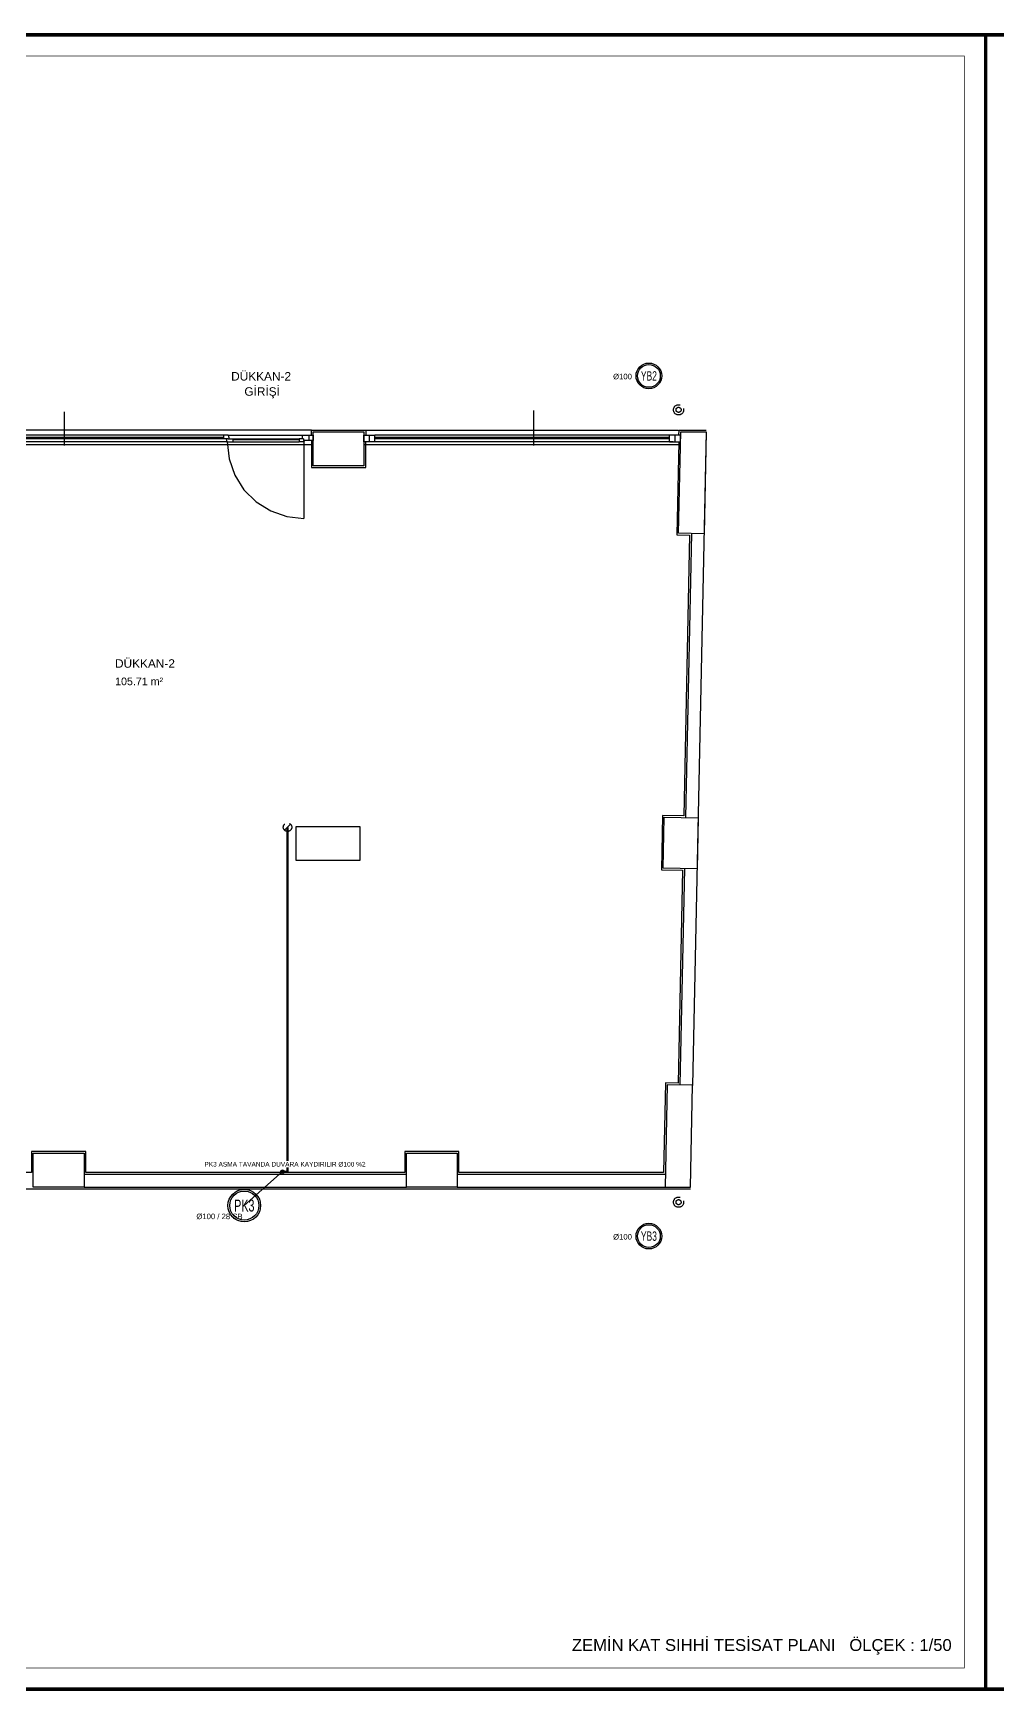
# Model space of a CAD drawing. Header units: centimetres. Extents: x -3952 to 26292, y -15092 to -10712.
# Drawn here: x 6477 to 7613, y -12902 to -10948 of the extents above; entities that cross this region are included whole.
import ezdxf
from ezdxf.enums import TextEntityAlignment as Align

# ---------------------------------------------------------------- set-up
doc = ezdxf.new("R2010")
doc.units = ezdxf.units.CM
for name, pattern in [('DASHED', [18, 12, -6]), ('PISSU HATTI', [26, 20, -6]), ('YAGMUR HATTI', [36, 30, -6])]:
    doc.linetypes.add(name, pattern=pattern)
for name, color, linetype in [('MIMARI', 8, 'Continuous'), ('MIMARI-KOLON', 8, 'Continuous'), ('MIMARI-YAZI', 8, 'Continuous'), ('MTY-PAFTA', 7, 'Continuous'), ('MTY-PISSU-BORU-TAVANDAN', 6, 'PISSU HATTI'), ('MTY-PISSU-CAP', 211, 'Continuous'), ('MTY-PISSU-KOLON', 211, 'DASHED'), ('MTY-PISSU-KOLONNO', 211, 'Continuous'), ('MTY-TEFRIS', 15, 'Continuous'), ('MTY-YAGMUR-BORUSU', 3, 'YAGMUR HATTI'), ('MTY-YAGMUR-BORUSU-CAP', 3, 'Continuous'), ('MTY-YAGMURSU-KOLON NO', 7, 'Continuous')]:
    doc.layers.add(name, color=color, linetype=linetype)
doc.layers.add('ROTAS-PAFTA-SINIRI', color=8, linetype='Continuous', plot=False)
doc.styles.add('ANOTATIVO', font='arial.ttf')
doc.styles.add('ROTAS', font='arial.ttf')

# ---------------------------------------------------------------- blocks, each defined once
blk = doc.blocks.new('ROTAS_PAFTA')
blk.add_lwpolyline([(0, 0), (1, 0), (1, 1), (0, 1)], close=True)
blk = doc.blocks.new('MTY-PIS SU KOLON')
at = {"layer": 'MTY-PISSU-KOLON', "linetype": 'Continuous', "lineweight": -3}
blk.add_hatch(color=256, dxfattribs=at).paths.add_polyline_path([(-2.7, -0.1, 0.848135), (0, -0.1, -0.848135), (2.7, -0.1, 0.414214), (0, 2.6, 0.414214)])
blk.add_circle((0, 0), 3.5, dxfattribs=at)
blk = doc.blocks.new('MTY-KOLON NO PIS SU')
at = {"color": 6, "linetype": 'Continuous', "ltscale": 100}
blk.add_circle((0, 0), 27.5, dxfattribs=at)
at = {"color": 7, "linetype": 'Continuous', "ltscale": 100}
blk.add_circle((0, 0), 24.5, dxfattribs=at)
at = {"style": 'ANOTATIVO', "width": 0.65}
blk.add_attdef('K', text='', height=20, dxfattribs=at).set_placement((0, 0), align=Align.MIDDLE_CENTER)
blk = doc.blocks.new('MTY-KOLON NO YAGMUR')
at = {"layer": 'MTY-YAGMURSU-KOLON NO', "linetype": 'Continuous', "ltscale": 100}
blk.add_circle((0, 0), 27.5, dxfattribs=at)
at = {"layer": 'MTY-YAGMURSU-KOLON NO', "color": 7, "linetype": 'Continuous', "ltscale": 100}
blk.add_circle((0, 0), 24.5, dxfattribs=at)
at = {"style": 'ANOTATIVO', "width": 0.65}
blk.add_attdef('K', text='', height=20, dxfattribs=at).set_placement((0, 0), align=Align.MIDDLE_CENTER)

msp = doc.modelspace()

# ---------------------------------------------------------------- linework, layer by layer
at = {"layer": 'MIMARI'}
for p, q in [((6513.5, -11394.3), (6513.5, -11434)), ((7066.9, -11392.8), (7066.9, -11434)), ((6805.1, -11416.1), (6184.1, -11416.1)), ((6701.7, -11421.8), (6194.9, -11421.9)), ((6194.9, -11424.1), (6701.7, -11424.1)), ((6701.7, -11426.3), (6194.9, -11426.3)), ((6705.9, -11429.8), (6194.9, -11429.8)), ((6707.1, -11421.8), (6701.7, -11421.8)), ((6701.7, -11426.3), (6701.7, -11421.8)), ((6706.5, -11426.3), (6701.7, -11426.3)), ((6705.9, -11426.3), (6705, -11426.3)), ((6705.9, -11429.8), (6712.5, -11429.8)), ((6706.5, -11426.3), (6712.5, -11426.3)), ((6706.5, -11426.3), (6708, -11426.3)), ((6707.1, -11421.8), (6794.2, -11421.8)), ((6712.5, -11426.3), (6790.7, -11426.3)), ((6712.5, -11426.3), (6712.5, -11429.8)), ((6790.7, -11427.5), (6712.5, -11427.5)), ((6712.5, -11429.8), (6790.7, -11429.8)), ((6795.7, -11426.3), (6790.7, -11426.3)), ((6790.7, -11426.3), (6790.7, -11429.8)), ((6796.3, -11429.8), (6790.7, -11429.8)), ((6794.2, -11421.8), (6794.2, -11426.3)), ((6795.7, -11426.3), (6795.7, -11428.3)), ((6796.3, -11429.8), (6796.3, -11520.2)), ((6802.1, -11421.8), (6802.1, -11428.3)), ((6869.1, -11416.1), (7238.1, -11416.1)), ((6873.5, -11429.8), (6873.5, -11421.8)), ((7227.4, -11421.8), (6879.9, -11421.8)), ((6879.9, -11429.8), (6879.9, -11421.8)), ((6879.9, -11424.1), (7227.4, -11424.1)), ((7227.4, -11426.3), (6879.9, -11426.3)), ((7231.6, -11429.8), (6879.9, -11429.8)), ((7227.4, -11429.8), (7227.4, -11421.9)), ((7233.9, -11429.8), (7233.9, -11421.9)), ((7270.6, -11418.1), (7254.5, -12188.6)), ((6807.1, -11433.1), (6182.1, -11433.1)), ((7240.1, -11433.1), (6867.1, -11433.1)), ((7253.1, -11537.7), (7246.1, -11872.7)), ((7244.8, -11932.7), (7239.5, -12187.8)), ((6537.1, -12293.1), (6917.1, -12293.1)), ((6537.1, -12308.1), (6917.1, -12308.1)), ((6977.1, -12293.1), (7222.4, -12293.1)), ((6977.1, -12308.1), (7222.1, -12308.1))]:
    msp.add_line(p, q, dxfattribs=at)
for points in [[(7238.3, -11429.7), (7236, -11539.4), (7251, -11539.7), (7244.2, -11870.7), (7219.2, -11870.2), (7217.8, -11934.2), (7242.8, -11934.7), (7237.5, -12185.7), (7222.6, -12185.4), (7220.4, -12291.1), (6979.1, -12291.1), (6979.1, -12266.1), (6915.1, -12266.1), (6915.1, -12291.1), (6539.1, -12291.1), (6539.1, -12266.1), (6475.1, -12266.1), (6475.1, -12291.1), (6319.1, -12291.1), (6319.1, -12071.1), (6297.1, -12071.1)], [(6705.9, -11429.8), (6705, -11426.3)], [(6705.9, -11429.8), (6708.1, -11449.9), (6714.8, -11469), (6725.6, -11486.2), (6739.9, -11500.5), (6757.1, -11511.2), (6776.2, -11517.9), (6796.3, -11520.2)], [(6707.1, -11421.8), (6708, -11426.3)], [(6794.2, -11421.8), (6807.1, -11421.8), (6807.1, -11428.3), (6795.7, -11428.3)], [(6796.3, -11429.8), (6797.2, -11428.3)], [(6805.1, -11421.8), (6805.1, -11416.1), (6869.1, -11416.1), (6869.1, -11421.8)], [(6805.1, -11428.3), (6805.1, -11460.1), (6869.1, -11460.1), (6869.1, -11429.8)], [(6879.9, -11429.8), (6867.1, -11429.8), (6867.1, -11421.8), (6879.9, -11421.8)], [(7227.4, -11429.8), (7240.3, -11429.8), (7240.3, -11421.9), (7227.4, -11421.9)], [(7238.3, -11421.7), (7238.7, -11416.1), (7270.6, -11416.1)], [(6230.1, -12304.3), (6230.1, -12310.1), (7252.1, -12310.1)]]:
    msp.add_lwpolyline(points, dxfattribs=at)
at = {"layer": 'MIMARI-KOLON'}
for points in [[(6807.1, -11418.1), (6867.1, -11418.1), (6867.1, -11458.1), (6807.1, -11458.1), (6807.1, -11418.1)], [(7240.6, -11418.1), (7270.6, -11418.1), (7268.1, -11538), (7238.1, -11537.4), (7240.6, -11418.1)], [(7221.1, -11872.2), (7261.1, -11873.1), (7259.9, -11933), (7219.9, -11932.2), (7221.1, -11872.2)], [(6787.1, -11883.1), (6862.1, -11883.1), (6862.1, -11923.1), (6787.1, -11923.1), (6787.1, -11883.1)], [(7224.6, -12187.5), (7222.1, -12308.1), (7252.1, -12308.1), (7254.6, -12188.1), (7224.6, -12187.5)], [(6477.1, -12268.1), (6537.1, -12268.1), (6537.1, -12308.1), (6477.1, -12308.1), (6477.1, -12268.1)], [(6917.1, -12268.1), (6977.1, -12268.1), (6977.1, -12308.1), (6917.1, -12308.1), (6917.1, -12268.1)]]:
    msp.add_lwpolyline(points, dxfattribs=at)
at = {"layer": 'MTY-PAFTA'}
for points, const_width in [([(3800, -12900), (7600, -12900), (7600, -10950), (3800, -10950)], 4), ([(7600, -12900), (11400, -12900), (11400, -10950), (7600, -10950)], 4), ([(3825, -12875), (7575, -12875), (7575, -10975), (3825, -10975)], 1)]:
    msp.add_lwpolyline(points, close=True, dxfattribs=dict(at, const_width=const_width))
at = {"layer": 'MTY-PISSU-BORU-TAVANDAN'}
msp.add_line((6773, -11888), (6781, -11880), dxfattribs=at)
at = {"layer": 'MTY-PISSU-BORU-TAVANDAN', "const_width": 2.5}
msp.add_lwpolyline([(6777, -11884), (6777, -12290), (6771, -12290)], dxfattribs=at)
at = {"layer": 'MTY-PISSU-BORU-TAVANDAN'}
msp.add_circle((6777, -11884), 5, dxfattribs=at)
at = {"layer": 'MTY-PISSU-KOLONNO'}
msp.add_line((6771, -12290), (6726, -12330), dxfattribs=at)
at = {"layer": 'MTY-YAGMUR-BORUSU'}
for centre, radius in [((7238, -11392), 6), ((7238, -11392), 3), ((7238, -12326), 6), ((7238, -12326), 3)]:
    msp.add_circle(centre, radius, dxfattribs=at)

# ---------------------------------------------------------------- block references
at = {"layer": 'MTY-PISSU-KOLONNO'}
ref = msp.add_blockref('MTY-KOLON NO YAGMUR', (7203, -11352), dxfattribs=dict(at, xscale=0.55, yscale=0.55))
ref.add_attrib('K', 'YB2', dxfattribs={"height": 11, "style": 'ANOTATIVO', "width": 0.65}).set_placement((7203, -11352), align=Align.MIDDLE_CENTER)
ref = msp.add_blockref('MTY-KOLON NO PIS SU', (6726, -12330), dxfattribs=dict(at, xscale=0.7, yscale=0.7))
ref.add_attrib('K', 'PK3', dxfattribs={"height": 14, "style": 'ANOTATIVO', "width": 0.65}).set_placement((6726, -12330), align=Align.MIDDLE_CENTER)
ref = msp.add_blockref('MTY-KOLON NO YAGMUR', (7203, -12366), dxfattribs=dict(at, xscale=0.55, yscale=0.55))
ref.add_attrib('K', 'YB3', dxfattribs={"height": 11, "style": 'ANOTATIVO', "width": 0.65}).set_placement((7203, -12366), align=Align.MIDDLE_CENTER)
at = {"layer": 'ROTAS-PAFTA-SINIRI', "xscale": 3800, "yscale": 1950}
for p in [(3800, -12900), (7600, -12900)]:
    msp.add_blockref('ROTAS_PAFTA', p, dxfattribs=at)

# ---------------------------------------------------------------- texts
at = {"layer": 'MIMARI-YAZI', "style": 'ROTAS'}
for s, height, p in [('DÜKKAN-2', 10, (6710.5, -11357.5)), ('GİRİŞİ', 10, (6726.1, -11375.4)), ('DÜKKAN-2', 10, (6573.6, -11696)), ('105.71 m²', 9, (6573.7, -11716.6))]:
    msp.add_text(s, height=height, dxfattribs=at).set_placement(p)
at = {"layer": 'MTY-PAFTA', "style": 'ROTAS'}
msp.add_text('ZEMİN KAT SIHHİ TESİSAT PLANI   ÖLÇEK : 1/50', height=14, dxfattribs=at).set_placement((7560, -12855), align=Align.RIGHT)
at = {"layer": 'MTY-PISSU-CAP', "style": 'ROTAS'}
msp.add_text('Ø100 / 28 SB', height=6.5, dxfattribs=at).set_placement((6724, -12346), align=Align.RIGHT)
at = {"layer": 'MTY-YAGMUR-BORUSU-CAP', "style": 'ROTAS'}
for p in [(7183, -11356), (7183, -12370)]:
    msp.add_text('Ø100', height=6.5, dxfattribs=at).set_placement(p, align=Align.RIGHT)

# ---------------------------------------------------------------- next in the draw order: wipeouts: each hides what was drawn before it
msp.add_wipeout([(6846.6, -12285), (6701.4, -12285), (6701.4, -12277.5), (6846.6, -12277.5)])

# ---------------------------------------------------------------- next in the draw order: block references
at = {"layer": 'MTY-TEFRIS', "xscale": 0.6, "yscale": 0.6}
msp.add_blockref('MTY-PIS SU KOLON', (6771, -12290), dxfattribs=at)

# ---------------------------------------------------------------- next in the draw order: texts
at = {"layer": 'MTY-PISSU-CAP', "style": 'ROTAS'}
msp.add_text('PK3 ASMA TAVANDA DUVARA KAYDIRILIR Ø100 %2', height=5.5, dxfattribs=at).set_placement((6774, -12284), align=Align.CENTER)

doc.saveas('drawing.dxf')
